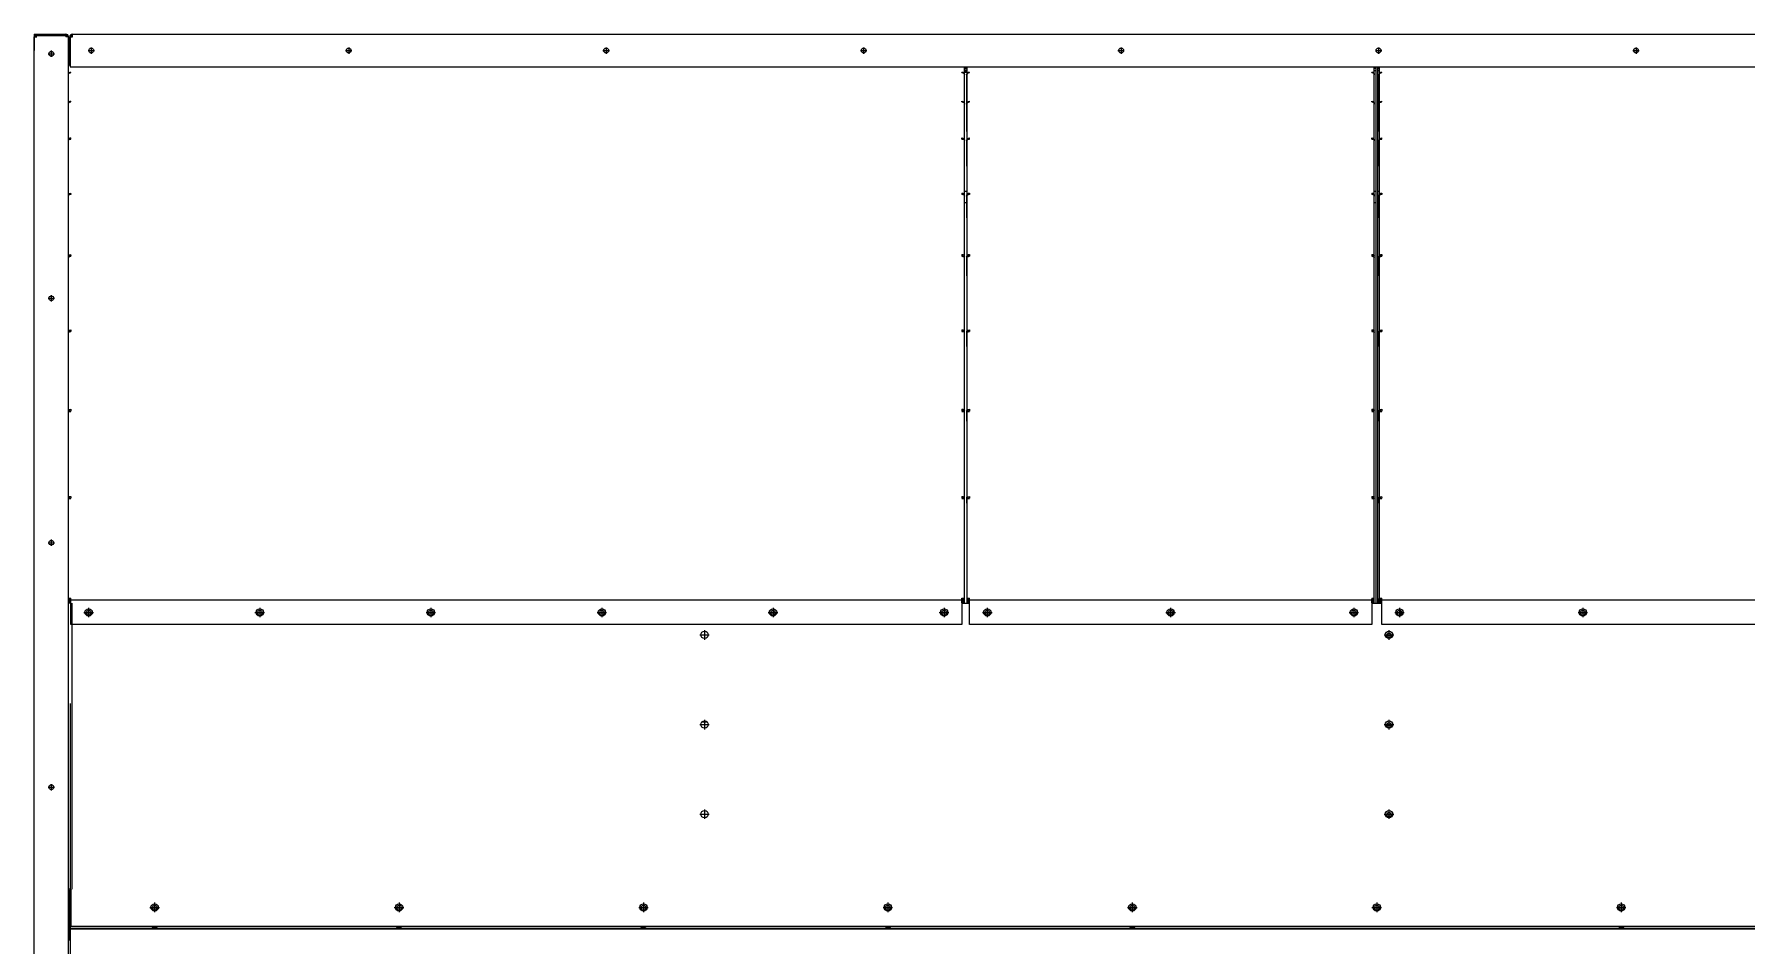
# Model space of a CAD drawing. Header units: millimetres. Extents: x -17070 to 45188, y -291348 to 34911.
# Drawn here: x 34723 to 36825, y 23780 to 24899 of the extents above; entities that cross this region are included whole.
import ezdxf

# ---------------------------------------------------------------- set-up
doc = ezdxf.new("R2010")
doc.units = ezdxf.units.MM

# ---------------------------------------------------------------- blocks, each defined once
blk = doc.blocks.new('2')
at = {"color": 7, "lineweight": 20, "ltscale": 0.280701}
for p, q in [((34723.2, 24898.8), (34723.2, 24897.2)), ((34723.2, 24898.8), (34762.1, 24898.8)), ((34723.2, 24897.2), (34762.1, 24897.2)), ((34723.2, 24897.2), (34723.2, 24878.8)), ((34723.2, 24895.7), (34726.3, 24895.7)), ((34723.2, 21853.9), (34723.2, 24895.7)), ((34762.1, 24898.8), (34762.1, 24895.7)), ((34763.2, 24896.8), (34762.1, 24896.8)), ((34765.2, 24895.7), (34762.1, 24895.7)), ((34765.2, 24200.7), (34765.2, 24895.7)), ((34765.2, 21853.9), (34765.2, 24895.7)), ((34767.2, 24895.4), (34766.7, 24895.4)), ((34766.7, 24895.4), (34766.7, 24861.9)), ((34767.2, 24895.7), (34767.2, 24858.8)), ((34767.2, 24895.7), (34770.3, 24895.7)), ((34770.3, 24898.8), (34770.1, 24898.8)), ((34770.1, 24895.7), (34770.1, 24897.2)), ((34770.3, 24895.7), (34770.3, 24898.8)), ((34770.3, 24898.8), (37976.1, 24898.8)), ((34740.3, 24874.8), (34748.1, 24874.8)), ((34744.2, 24878.7), (34744.2, 24870.9)), ((34789.3, 24878.8), (34797.1, 24878.8)), ((34793.2, 24882.7), (34793.2, 24874.9)), ((35105.3, 24878.8), (35113.1, 24878.8)), ((35109.2, 24882.7), (35109.2, 24874.9)), ((35421.3, 24878.8), (35429.1, 24878.8)), ((35425.2, 24882.7), (35425.2, 24874.9)), ((35737.3, 24878.8), (35745.1, 24878.8)), ((35741.2, 24882.7), (35741.2, 24874.9)), ((36053.3, 24878.8), (36061.1, 24878.8)), ((36057.2, 24882.7), (36057.2, 24874.9)), ((36369.3, 24878.8), (36377.1, 24878.8)), ((36373.2, 24882.7), (36373.2, 24874.9)), ((36685.3, 24878.8), (36693.1, 24878.8)), ((36689.2, 24882.7), (36689.2, 24874.9)), ((34767.2, 24858.8), (37979.2, 24858.8)), ((34768.1, 24851.8), (34768.1, 24852.4)), ((35861.9, 24851.8), (35861.9, 24852.4)), ((35864.9, 24849.3), (35865, 24849.3)), ((35865, 24849.3), (35865, 24858.8)), ((35868, 24856.8), (35865, 24856.8)), ((35865, 24855.3), (35868, 24855.3)), ((35865, 24853.7), (35868, 24853.7)), ((35865, 24852.1), (35868, 24852.1)), ((35865, 24848.9), (35865, 24849.3)), ((35865, 24813.7), (35865, 24848.8)), ((35868, 24858.8), (35868, 24849.3)), ((35868, 24849.3), (35868, 24849.3)), ((35868, 24779.4), (35868, 24849.3)), ((35868, 24848.8), (35868, 24813.7)), ((35871.1, 24851.8), (35871.1, 24852.4)), ((36364.9, 24851.8), (36364.9, 24852.4)), ((36367.9, 24849.3), (36368, 24849.3)), ((36368, 24849.3), (36368, 24858.8)), ((36370, 24856.8), (36368, 24856.8)), ((36370, 24853.7), (36368, 24853.7)), ((36368, 24848.9), (36368, 24849.3)), ((36368, 24813.7), (36368, 24848.8)), ((36370, 24858.8), (36370, 24200.7)), ((36372, 24858.8), (36372, 24200.7)), ((36374, 24856.8), (36372, 24856.8)), ((36374, 24853.7), (36372.2, 24853.7)), ((36374, 24856.4), (36373.5, 24856.4)), ((36374, 24854.4), (36373.5, 24854.4)), ((36374, 24858.8), (36374, 24849.3)), ((36374, 24849.3), (36374, 24849.3)), ((36374, 24813), (36374, 24849.3)), ((36374, 24848.8), (36374, 24813.7)), ((36377.1, 24851.8), (36377.1, 24852.4)), ((34768.1, 24815.8), (34768.1, 24816.7)), ((35861.9, 24815.8), (35861.9, 24816.7)), ((35864.9, 24813.7), (35865, 24813.7)), ((35865, 24813), (35865, 24813.7)), ((35865, 24768.8), (35865, 24813)), ((35868.1, 24813.7), (35868, 24813.7)), ((35868, 24813), (35868, 24768.8)), ((35871.1, 24815.8), (35871.1, 24816.7)), ((36364.9, 24815.8), (36364.9, 24816.7)), ((36367.9, 24813.7), (36368, 24813.7)), ((36368, 24813), (36368, 24813.7)), ((36368, 24768.8), (36368, 24813)), ((36374.1, 24813.7), (36374, 24813.7)), ((36374, 24779.4), (36374, 24813.7)), ((36374, 24813), (36374, 24768.8)), ((36377.1, 24815.8), (36377.1, 24816.7)), ((34765.3, 24768.8), (34765.2, 24768.8)), ((34768.1, 24770.2), (34768.1, 24771.6)), ((35861.9, 24770.2), (35861.9, 24771.6)), ((35864.7, 24768.8), (35865, 24768.8)), ((35865, 24767.8), (35865, 24768.8)), ((35865, 24701.4), (35865, 24767.8)), ((35868.3, 24768.8), (35868, 24768.8)), ((35868, 24737), (35868, 24768.8)), ((35868, 24767.8), (35868, 24701.4)), ((35871.1, 24770.2), (35871.1, 24771.6)), ((36364.9, 24770.2), (36364.9, 24771.6)), ((36367.7, 24768.8), (36368, 24768.8)), ((36368, 24767.8), (36368, 24768.8)), ((36368, 24701.4), (36368, 24767.8)), ((36374.3, 24768.8), (36374, 24768.8)), ((36374, 24737), (36374, 24768.8)), ((36374, 24767.8), (36374, 24701.4)), ((36377.1, 24770.8), (36377.1, 24771.6)), ((36377.1, 24770.2), (36377.1, 24770.8)), ((34765.5, 24701.4), (34765.2, 24701.4)), ((34768.1, 24703), (34768.1, 24703.8)), ((34768.1, 24703), (34768.1, 24702.3)), ((35861.9, 24703.8), (35861.9, 24702.3)), ((35864.4, 24701.4), (35865, 24701.4)), ((35865, 24706.1), (35868, 24706.1)), ((35865, 24700.1), (35865, 24701.4)), ((35865, 24626.3), (35865, 24700.1)), ((35868.5, 24701.4), (35868, 24701.4)), ((35868, 24673.4), (35868, 24701.4)), ((35868, 24700.1), (35868, 24626.3)), ((35871.1, 24703.8), (35871.1, 24702.3)), ((36364.9, 24703.8), (36364.9, 24702.3)), ((36367.4, 24701.4), (36368, 24701.4)), ((36368, 24706.1), (36370, 24706.1)), ((36368, 24700.1), (36368, 24701.4)), ((36368, 24626.3), (36368, 24700.1)), ((36372, 24706.1), (36374, 24706.1)), ((36374.5, 24701.4), (36374, 24701.4)), ((36374, 24673.4), (36374, 24701.4)), ((36374, 24700.1), (36374, 24626.3)), ((36377.1, 24703.8), (36377.1, 24702.3)), ((35868, 24691.8), (35865, 24691.8)), ((36370, 24691.8), (36368, 24691.8)), ((36374, 24691.8), (36372, 24691.8)), ((34766.6, 24626.3), (34765.2, 24626.3)), ((34766.6, 24626.2), (34766.6, 24626.3)), ((34768.1, 24627.3), (34768.1, 24628.5)), ((34768.1, 24627.3), (34768.1, 24626.4)), ((35861.9, 24628.5), (35861.9, 24626.4)), ((35863.4, 24626.2), (35863.4, 24626.3)), ((35863.4, 24626.3), (35865, 24626.3)), ((35865, 24624.7), (35865, 24626.3)), ((35865, 24534.3), (35865, 24624.7)), ((35869.6, 24626.3), (35868, 24626.3)), ((35868, 24602.5), (35868, 24626.3)), ((35868, 24624.7), (35868, 24534.3)), ((35869.6, 24626.2), (35869.6, 24626.3)), ((35871.1, 24628.5), (35871.1, 24626.4)), ((36364.9, 24628.5), (36364.9, 24626.4)), ((36366.4, 24626.3), (36368, 24626.3)), ((36366.4, 24626.2), (36366.4, 24626.3)), ((36368, 24624.7), (36368, 24626.3)), ((36368, 24534.3), (36368, 24624.7)), ((36375.6, 24626.3), (36374, 24626.3)), ((36374, 24602.5), (36374, 24626.3)), ((36374, 24624.7), (36374, 24534.3)), ((36375.6, 24626.2), (36375.6, 24626.3)), ((36377.1, 24628.5), (36377.1, 24626.4)), ((34740.3, 24574.8), (34748.1, 24574.8)), ((34744.2, 24578.7), (34744.2, 24570.9)), ((34766.6, 24534.3), (34765.2, 24534.3)), ((34766.6, 24533.8), (34766.6, 24534.3)), ((34768.1, 24536), (34768.1, 24534)), ((35861.9, 24536), (35861.9, 24534)), ((35863.4, 24533.8), (35863.4, 24534.3)), ((35863.4, 24534.3), (35865, 24534.3)), ((35865, 24532.6), (35865, 24534.3)), ((35865, 24437.2), (35865, 24532.6)), ((35869.6, 24534.3), (35868, 24534.3)), ((35868, 24515.6), (35868, 24534.3)), ((35868, 24532.6), (35868, 24437.2)), ((35869.6, 24533.8), (35869.6, 24534.3)), ((35871.1, 24536), (35871.1, 24534)), ((36364.9, 24536), (36364.9, 24534)), ((36366.4, 24534.3), (36368, 24534.3)), ((36366.4, 24533.8), (36366.4, 24534.3)), ((36368, 24532.6), (36368, 24534.3)), ((36368, 24437.2), (36368, 24532.6)), ((36375.6, 24534.3), (36374, 24534.3)), ((36374, 24515.6), (36374, 24534.3)), ((36374, 24532.6), (36374, 24437.2)), ((36375.6, 24533.8), (36375.6, 24534.3)), ((36377.1, 24536), (36377.1, 24534)), ((34766.6, 24437.2), (34765.2, 24437.2)), ((34766.6, 24436), (34766.6, 24437.2)), ((34768.1, 24438.6), (34768.1, 24436.1)), ((35861.9, 24438.6), (35861.9, 24436.1)), ((35863.4, 24436), (35863.4, 24437.2)), ((35863.4, 24437.2), (35865, 24437.2)), ((35865, 24435.3), (35865, 24437.2)), ((35865, 24330.8), (35865, 24435.3)), ((35869.6, 24437.2), (35868, 24437.2)), ((35868, 24424), (35868, 24437.2)), ((35868, 24435.3), (35868, 24330.8)), ((35869.6, 24436), (35869.6, 24437.2)), ((35871.1, 24438.6), (35871.1, 24436.1)), ((36364.9, 24438.6), (36364.9, 24436.1)), ((36366.4, 24437.2), (36368, 24437.2)), ((36366.4, 24436), (36366.4, 24437.2)), ((36368, 24435.3), (36368, 24437.2)), ((36368, 24330.8), (36368, 24435.3)), ((36375.6, 24437.2), (36374, 24437.2)), ((36374, 24424), (36374, 24437.2)), ((36374, 24435.3), (36374, 24330.8)), ((36375.6, 24436), (36375.6, 24437.2)), ((36377.1, 24438.6), (36377.1, 24436.1)), ((34766.6, 24330.8), (34765.2, 24330.8)), ((34766.6, 24329.2), (34766.6, 24330.8)), ((34768.1, 24331.5), (34768.1, 24329.3)), ((35861.9, 24331.5), (35861.9, 24329.3)), ((35863.4, 24329.2), (35863.4, 24330.8)), ((35863.4, 24330.8), (35865, 24330.8)), ((35865, 24328.8), (35865, 24330.8)), ((35865, 24206.3), (35865, 24328.8)), ((35869.6, 24330.8), (35868, 24330.8)), ((35868, 24323.5), (35868, 24330.8)), ((35868, 24328.8), (35868, 24206.3)), ((35869.6, 24329.2), (35869.6, 24330.8)), ((35871.1, 24331.5), (35871.1, 24329.3)), ((36364.9, 24331.5), (36364.9, 24329.3)), ((36366.4, 24330.8), (36368, 24330.8)), ((36366.4, 24329.2), (36366.4, 24330.8)), ((36368, 24328.8), (36368, 24330.8)), ((36368, 24206.3), (36368, 24328.8)), ((36375.6, 24330.8), (36374, 24330.8)), ((36374, 24323.5), (36374, 24330.8)), ((36374, 24328.8), (36374, 24206.3)), ((36375.6, 24329.2), (36375.6, 24330.8)), ((36377.1, 24330.2), (36377.1, 24331.5)), ((36377.1, 24330.2), (36377.1, 24329.3)), ((34744.2, 24278.7), (34744.2, 24270.9)), ((34740.3, 24274.8), (34748.1, 24274.8)), ((34768.1, 24200.7), (34765, 24200.7)), ((34766.6, 24200.7), (34765.2, 24200.7)), ((34766.6, 24200.7), (34766.6, 24206.3)), ((34768.1, 24174.3), (34768.1, 24206.8)), ((35861.9, 24204.3), (34768.1, 24204.3)), ((34769.5, 24200.7), (34769.5, 23849.8)), ((34790, 24195.1), (34790, 24183.4)), ((35000, 24195.1), (35000, 24183.4)), ((35210, 24195.1), (35210, 24183.4)), ((35420, 24195.1), (35420, 24183.4)), ((35630, 24195.1), (35630, 24183.4)), ((35840, 24195.1), (35840, 24183.4)), ((35861.9, 24201.2), (35861.9, 24206.8)), ((35861.9, 24201.2), (35861.9, 24174.3)), ((35861.9, 24200.7), (35871.1, 24200.7)), ((35863.4, 24200.7), (35863.4, 24206.3)), ((35863.4, 24200.7), (35865, 24200.7)), ((35865, 24200.7), (35865, 24206.3)), ((35868, 24206.3), (35868, 24200.7)), ((35869.6, 24200.7), (35868, 24200.7)), ((35869.6, 24200.7), (35869.6, 24206.3)), ((35871.1, 24174.3), (35871.1, 24206.8)), ((36364.9, 24204.3), (35871.1, 24204.3)), ((35893, 24195.1), (35893, 24183.4)), ((36118, 24195.1), (36118, 24183.4)), ((36343, 24195.1), (36343, 24183.4)), ((36364.9, 24206.8), (36364.9, 24205.6)), ((36364.9, 24201.2), (36364.9, 24205.6)), ((36364.9, 24201.2), (36364.9, 24174.3)), ((36364.9, 24200.7), (36377.1, 24200.7)), ((36366.4, 24200.7), (36366.4, 24206.3)), ((36366.4, 24200.7), (36368, 24200.7)), ((36368, 24200.7), (36368, 24206.3)), ((36368, 24200.7), (36368, 24200.7)), ((36374, 24200.7), (36374, 24206.3)), ((36375.6, 24200.7), (36374, 24200.7)), ((36374, 24200.7), (36374, 24200.7)), ((36375.6, 24200.7), (36375.6, 24206.3)), ((36377.1, 24201.2), (36377.1, 24206.8)), ((36870.9, 24204.3), (36377.1, 24204.3)), ((36377.1, 24174.3), (36377.1, 24201.2)), ((36399, 24195.1), (36399, 24183.4)), ((36624, 24195.1), (36624, 24183.4)), ((35861.9, 24174.3), (34768.1, 24174.3)), ((34784.1, 24189.3), (34795.8, 24189.3)), ((34786.1, 24188.7), (34793.9, 24188.7)), ((34994.1, 24189.3), (35005.8, 24189.3)), ((34996.1, 24188.7), (35003.9, 24188.7)), ((35204.1, 24189.3), (35215.8, 24189.3)), ((35206.1, 24188.7), (35213.9, 24188.7)), ((35414.1, 24189.3), (35425.8, 24189.3)), ((35416.1, 24188.7), (35423.9, 24188.7)), ((35624.1, 24189.3), (35635.8, 24189.3)), ((35626.1, 24188.7), (35633.9, 24188.7)), ((35834.1, 24189.3), (35845.8, 24189.3)), ((35836.1, 24188.7), (35843.9, 24188.7)), ((36364.9, 24174.3), (35871.1, 24174.3)), ((35887.1, 24189.3), (35898.8, 24189.3)), ((35889.1, 24188.7), (35896.9, 24188.7)), ((36112.1, 24189.3), (36123.8, 24189.3)), ((36114.1, 24188.7), (36121.9, 24188.7)), ((36337.1, 24189.3), (36348.8, 24189.3)), ((36339.1, 24188.7), (36346.9, 24188.7)), ((36870.9, 24174.3), (36377.1, 24174.3)), ((36393.1, 24189.3), (36404.8, 24189.3)), ((36395.1, 24188.7), (36402.9, 24188.7)), ((36400, 24191.5), (36400, 24185.9)), ((36618.1, 24189.3), (36629.8, 24189.3)), ((36620.1, 24188.7), (36627.9, 24188.7)), ((35540.1, 24161.7), (35551.8, 24161.7)), ((35546, 24167.5), (35546, 24155.8)), ((36380.1, 24161.7), (36391.8, 24161.7)), ((36382.1, 24161), (36389.9, 24161)), ((36386, 24167.5), (36386, 24155.8)), ((34767.2, 24077.4), (34767.2, 23668.9)), ((35540.1, 24051.7), (35551.8, 24051.7)), ((35549.4, 24054.7), (35542.6, 24054.7)), ((35546, 24057.5), (35546, 24045.8)), ((36380.1, 24051.7), (36391.8, 24051.7)), ((36382.1, 24051), (36389.9, 24051)), ((36386, 24057.5), (36386, 24045.8)), ((34740.3, 23974.8), (34748.1, 23974.8)), ((34744.2, 23978.7), (34744.2, 23970.9)), ((35540.1, 23941.7), (35551.8, 23941.7)), ((35546, 23947.5), (35546, 23935.8)), ((36380.1, 23941.7), (36391.8, 23941.7)), ((36382.1, 23941), (36389.9, 23941)), ((36386, 23947.5), (36386, 23935.8)), ((34768.1, 23849.8), (34765, 23849.8)), ((34765.2, 21853.9), (34765.2, 23849.8)), ((34768.1, 23847.8), (34765.2, 23847.8)), ((34765.4, 23846.2), (34765.2, 23846.2)), ((34765.2, 23844.7), (34768.1, 23844.7)), ((34766.6, 23805.8), (34766.6, 23844.7)), ((34768.1, 23845.7), (34767, 23845.7)), ((34767.2, 23847.8), (34767.2, 23849.8)), ((34768.1, 23849.8), (34768.1, 23806.9)), ((34768.1, 23847.8), (34768.1, 23844.7)), ((34768.1, 23846.2), (34768.1, 23846.2)), ((34865.1, 23827.3), (34876.8, 23827.3)), ((34867.1, 23826.8), (34874.9, 23826.8)), ((34871, 23833.1), (34871, 23821.4)), ((35165.1, 23827.3), (35176.8, 23827.3)), ((35167.1, 23826.8), (35174.9, 23826.8)), ((35171, 23833.1), (35171, 23821.4)), ((35465.1, 23827.3), (35476.8, 23827.3)), ((35467.1, 23826.8), (35474.9, 23826.8)), ((35471, 23833.1), (35471, 23821.4)), ((35765.1, 23827.3), (35776.8, 23827.3)), ((35767.1, 23826.8), (35774.9, 23826.8)), ((35771, 23833.1), (35771, 23821.4)), ((36065.1, 23827.3), (36076.8, 23827.3)), ((36067.1, 23826.8), (36074.9, 23826.8)), ((36071, 23833.1), (36071, 23821.4)), ((36365.1, 23827.3), (36376.8, 23827.3)), ((36367.1, 23826.8), (36374.9, 23826.8)), ((36371, 23833.1), (36371, 23821.4)), ((36665.1, 23827.3), (36676.8, 23827.3)), ((36667.1, 23826.8), (36674.9, 23826.8)), ((36671, 23833.1), (36671, 23821.4)), ((34765.2, 23805.8), (34768.1, 23805.8)), ((34766.6, 23805.8), (34766.6, 23787.4)), ((34766.6, 23801.9), (37975.4, 23801.9)), ((34766.6, 23800.9), (37975.4, 23800.9)), ((34766.6, 23788.5), (34766.6, 23800.9)), ((34768.1, 23808.9), (34768.1, 23803.8)), ((37973.9, 23803.8), (34768.1, 23803.8)), ((34765.2, 23787.4), (34766.6, 23787.4))]:
    blk.add_line(p, q, dxfattribs=at)
for centre, radius in [((34744.2, 24874.8), 3), ((34793.2, 24878.8), 3), ((35109.2, 24878.8), 3), ((35425.2, 24878.8), 3), ((35741.2, 24878.8), 3), ((36057.2, 24878.8), 3), ((36373.2, 24878.8), 3), ((36689.2, 24878.8), 3), ((34744.2, 24574.8), 3), ((34744.2, 24274.8), 3), ((34790, 24189.3), 4.5), ((35000, 24189.3), 4.5), ((35210, 24189.3), 4.5), ((35420, 24189.3), 4.5), ((35630, 24189.3), 4.5), ((35840, 24189.3), 4.5), ((35893, 24189.3), 4.5), ((36118, 24189.3), 4.5), ((36343, 24189.3), 4.5), ((36399, 24189.3), 4.5), ((36624, 24189.3), 4.5), ((34790, 24188.7), 3), ((35000, 24188.7), 3), ((35210, 24188.7), 3), ((35420, 24188.7), 3), ((35630, 24188.7), 3), ((35840, 24188.7), 3), ((35893, 24188.7), 3), ((36118, 24188.7), 3), ((36343, 24188.7), 3), ((36399, 24188.7), 3), ((36624, 24188.7), 3), ((35546, 24161.7), 4.5), ((36386, 24161.7), 4.5), ((36386, 24161), 3), ((35546, 24051.7), 4.5), ((36386, 24051.7), 4.5), ((36386, 24051), 3), ((34744.2, 23974.8), 3), ((35546, 23941.7), 4.5), ((36386, 23941.7), 4.5), ((36386, 23941), 3), ((34871, 23827.3), 4.5), ((34871, 23826.8), 3), ((35171, 23827.3), 4.5), ((35171, 23826.8), 3), ((35471, 23827.3), 4.5), ((35471, 23826.8), 3), ((35771, 23827.3), 4.5), ((35771, 23826.8), 3), ((36071, 23827.3), 4.5), ((36071, 23826.8), 3), ((36371, 23827.3), 4.5), ((36371, 23826.8), 3), ((36671, 23827.3), 4.5), ((36671, 23826.8), 3)]:
    blk.add_circle(centre, radius, dxfattribs=at)
for centre, radius, start, end in [((34762.1, 24895.7), 3.1, 0, 90), ((34762.1, 24895.7), 1.5, 0, 90), ((34770.1, 24895.4), 3.4, 90, 180), ((34770.3, 24895.7), 3.1, 90, 180), ((34770.3, 24895.7), 1.5, 90, 180), ((34770.1, 24895.4), 1.4, 90, 155.397), ((34770.1, 24862.2), 3.4, 180, 180.1813), ((36373.5, 24852.9), 3.5, 179.5981, 180), ((36373.5, 24852.9), 3.5, 90, 115.3768), ((36373.5, 24852.9), 1.5, 90, 179.3935), ((35871.1, 24664), 3.1, 179.1767, 180), ((36377.1, 24664), 3.1, 179.1767, 180), ((34726.6, 24512.2), 3.4, 180, 180.1768), ((35871.1, 24441.1), 3.1, 179.2796, 180), ((36377.1, 24441.1), 3.1, 179.2796, 180), ((34768.1, 23844.7), 3.1, 90, 156.6149), ((34768.1, 23844.7), 1.5, 90, 180)]:
    blk.add_arc(centre, radius, start, end, dxfattribs=at)
at = {"color": 7, "lineweight": 20, "ltscale": 0.280701, "extrusion": (0, 0, -1)}
for centre, major_axis, ratio, start_param, end_param in [((34768.1, 24859.1), (-3.1, 0), 1, 0.4085, 1.294748), ((34768.1, 24859), (3.1, 0), 0.995898, 3.550086, 4.43633), ((34768.1, 24849.3), (3.1, 0), 0.995898, 3.550026, 4.712389), ((34768.1, 24848.8), (3.1, 0), 0.945441, 3.549953, 4.712389), ((35861.9, 24849.3), (-3.1, 0), 0.995898, 1.570796, 3.141593), ((35861.9, 24848.8), (-3.1, 0), 0.945441, 1.570796, 3.141593), ((35871.1, 24849.3), (3.1, 0), 0.995898, 3.141593, 4.712389), ((35871.1, 24848.8), (3.1, 0), 0.945441, 3.141593, 4.712389), ((36364.9, 24849.3), (-3.1, 0), 0.995898, 1.570796, 3.141593), ((36364.9, 24848.8), (-3.1, 0), 0.945441, 1.570796, 3.141593), ((36377.1, 24849.3), (3.1, 0), 0.995898, 3.141593, 4.712389), ((36377.1, 24848.8), (3.1, 0), 0.945441, 3.141593, 4.712389), ((34768.1, 24813.7), (3.1, 0), 0.945441, 3.549897, 4.712389), ((34768.1, 24813), (3.1, 0), 0.911987, 3.549844, 4.712389), ((35861.9, 24813.7), (-3.1, 0), 0.945441, 1.570796, 3.141593), ((35861.9, 24813), (-3.1, 0), 0.911987, 1.570796, 3.141593), ((35871.1, 24813.7), (3.1, 0), 0.945441, 3.141593, 4.712389), ((35871.1, 24813), (3.1, 0), 0.911987, 3.141593, 4.712389), ((36364.9, 24813.7), (-3.1, 0), 0.945441, 1.570796, 3.141593), ((36364.9, 24813), (-3.1, 0), 0.911987, 1.570796, 3.141593), ((36377.1, 24813.7), (3.1, 0), 0.945441, 3.141593, 4.712389), ((36377.1, 24813), (3.1, 0), 0.911987, 3.141593, 4.712389), ((34768.1, 24768.8), (3.1, 0), 0.911987, 3.54979, 4.712389), ((34768.1, 24767.8), (3.1, 0), 0.787572, 3.549562, 4.712389), ((35861.9, 24768.8), (-3.1, 0), 0.911987, 1.570796, 3.141593), ((35861.9, 24767.8), (-3.1, 0), 0.787572, 1.570796, 3.141593), ((35871.1, 24768.8), (3.1, 0), 0.911987, 3.141593, 4.712389), ((35871.1, 24767.8), (3.1, 0), 0.787572, 3.141593, 4.712389), ((36364.9, 24768.8), (-3.1, 0), 0.911987, 1.570796, 3.141593), ((36364.9, 24767.8), (-3.1, 0), 0.787572, 1.570796, 3.141593), ((36377.1, 24768.8), (3.1, 0), 0.911987, 3.141593, 4.712389), ((36377.1, 24767.8), (3.1, 0), 0.787572, 3.141593, 4.712389), ((34768.1, 24701.4), (3.1, 0), 0.787572, 3.549516, 4.712389), ((34768.1, 24700.1), (3.1, 0), 0.728422, 3.549386, 4.712389), ((34768.1, 24701.4), (1.5, 0), 0.787572, 3.897536, 4.712389), ((35861.9, 24701.4), (-3.1, 0), 0.787572, 1.570796, 3.141593), ((35861.9, 24701.4), (-1.5, 0), 0.787572, 1.570796, 2.385648), ((35861.9, 24700.1), (-3.1, 0), 0.728422, 1.570796, 3.141593), ((35871.1, 24701.4), (3.1, 0), 0.787572, 3.141593, 4.712389), ((35871.1, 24700.1), (3.1, 0), 0.728422, 3.141593, 4.712389), ((35871.1, 24701.4), (1.5, 0), 0.787572, 3.897536, 4.712389), ((36364.9, 24701.4), (-3.1, 0), 0.787572, 1.570796, 3.141593), ((36364.9, 24701.4), (-1.5, 0), 0.787572, 1.570796, 2.385648), ((36364.9, 24700.1), (-3.1, 0), 0.728422, 1.570796, 3.141593), ((36377.1, 24701.4), (3.1, 0), 0.787572, 3.141593, 4.712389), ((36377.1, 24700.1), (3.1, 0), 0.728422, 3.141593, 4.712389), ((36377.1, 24701.4), (1.5, 0), 0.787572, 3.897536, 4.712389), ((35871.1, 24663.9), (3.1, 0), 0.99655, 3.141593, 3.150933), ((35871.1, 24663.8), (3.1, 0), 0.977239, 3.141593, 3.155902), ((35871.1, 24658.8), (3.1, 0), 0.968276, 3.141593, 3.146662), ((36377.1, 24663.9), (3.1, 0), 0.99655, 3.141593, 3.150933), ((36377.1, 24663.8), (3.1, 0), 0.977239, 3.141593, 3.155902), ((36377.1, 24658.8), (3.1, 0), 0.968276, 3.141593, 3.146662), ((35871.1, 24643.8), (3.1, 0), 0.944147, 3.141593, 3.146652), ((35871.1, 24636.7), (3.1, 0), 0.977239, 3.141593, 3.15435), ((35871.1, 24636), (3.1, 0), 0.850543, 3.141593, 3.154108), ((36377.1, 24643.8), (3.1, 0), 0.944147, 3.141593, 3.146652), ((36377.1, 24636.7), (3.1, 0), 0.977239, 3.141593, 3.15435), ((36377.1, 24636), (3.1, 0), 0.850543, 3.141593, 3.154108), ((34768.1, 24626.3), (3.1, 0), 0.728422, 3.549343, 4.712389), ((34768.1, 24624.7), (3.1, 0), 0.543645, 3.549739, 4.712389), ((34768.1, 24626.3), (1.5, 0), 0.728422, 3.141593, 4.712389), ((35861.9, 24626.3), (-3.1, 0), 0.728422, 1.570796, 3.141593), ((35861.9, 24626.3), (-1.5, 0), 0.728422, 1.570796, 3.141593), ((35861.9, 24624.7), (-3.1, 0), 0.543645, 1.570796, 3.141593), ((35871.1, 24626.3), (3.1, 0), 0.728422, 3.141593, 4.712389), ((35871.1, 24624.7), (3.1, 0), 0.543645, 3.141593, 4.712389), ((35871.1, 24624), (3.1, 0), 0.875044, 3.141593, 3.146612), ((35871.1, 24626.3), (1.5, 0), 0.728422, 3.141593, 4.712389), ((36364.9, 24626.3), (-3.1, 0), 0.728422, 1.570796, 3.141593), ((36364.9, 24626.3), (-1.5, 0), 0.728422, 1.570796, 3.141593), ((36364.9, 24624.7), (-3.1, 0), 0.543645, 1.570796, 3.141593), ((36377.1, 24626.3), (3.1, 0), 0.728422, 3.141593, 4.712389), ((36377.1, 24624.7), (3.1, 0), 0.543645, 3.141593, 4.712389), ((36377.1, 24624), (3.1, 0), 0.875044, 3.141593, 3.146612), ((36377.1, 24626.3), (1.5, 0), 0.728422, 3.141593, 4.712389), ((36377.1, 24595.1), (3.1, 0), 0.87462, 3.141593, 3.144997), ((35871.1, 24568.9), (3.1, 0), 0.850543, 3.141593, 3.153017), ((35871.1, 24567.6), (3.1, 0), 0.719619, 3.141593, 3.152646), ((36377.1, 24568.9), (3.1, 0), 0.850543, 3.141593, 3.153017), ((36377.1, 24567.6), (3.1, 0), 0.719619, 3.141593, 3.152646), ((34768.1, 24534.3), (3.1, 0), 0.543645, 3.549739, 4.712389), ((34768.1, 24532.6), (3.1, 0), 0.465261, 3.549739, 4.712389), ((34768.1, 24534.3), (1.5, 0), 0.543645, 3.141593, 4.712389), ((35861.9, 24534.3), (-3.1, 0), 0.543645, 1.570796, 3.141593), ((35861.9, 24534.3), (-1.5, 0), 0.543645, 1.570796, 3.141593), ((35861.9, 24532.6), (-3.1, 0), 0.465261, 1.570796, 3.141593), ((35871.1, 24534.3), (3.1, 0), 0.543645, 3.141593, 4.712389), ((35871.1, 24532.6), (3.1, 0), 0.465261, 3.141593, 4.712389), ((35871.1, 24534.3), (1.5, 0), 0.543645, 3.141593, 4.712389), ((36364.9, 24534.3), (-3.1, 0), 0.543645, 1.570796, 3.141593), ((36364.9, 24534.3), (-1.5, 0), 0.543645, 1.570796, 3.141593), ((36364.9, 24532.6), (-3.1, 0), 0.465261, 1.570796, 3.141593), ((36377.1, 24534.3), (3.1, 0), 0.543645, 3.141593, 4.712389), ((36377.1, 24532.6), (3.1, 0), 0.465261, 3.141593, 4.712389), ((36377.1, 24534.3), (1.5, 0), 0.543645, 3.141593, 4.712389), ((35871.1, 24479.1), (3.1, 0), 0.719619, 3.141593, 3.146386), ((35871.1, 24477.5), (3.1, 0), 0.446847, 3.141593, 3.150121), ((36377.1, 24479.1), (3.1, 0), 0.719619, 3.141593, 3.151845), ((36377.1, 24477.5), (3.1, 0), 0.446847, 3.141593, 3.150121), ((34768.1, 24437.2), (3.1, 0), 0.465261, 3.54974, 4.712389), ((34768.1, 24435.3), (3.1, 0), 0.240313, 3.54974, 4.712389), ((34768.1, 24437.2), (1.5, 0), 0.465261, 3.141593, 4.712389), ((35861.9, 24437.2), (-3.1, 0), 0.465261, 1.570796, 3.141593), ((35861.9, 24437.2), (-1.5, 0), 0.465261, 1.570796, 3.141593), ((35861.9, 24435.3), (-3.1, 0), 0.240313, 1.570796, 3.141593), ((35871.1, 24441), (-3.1, 0), 0.992634, 6.283185, 6.292467), ((35871.1, 24440.8), (-3.1, 0), 0.946894, 0, 0.012463), ((35871.1, 24437.2), (3.1, 0), 0.465261, 3.141593, 4.712389), ((35871.1, 24435.3), (3.1, 0), 0.240313, 3.141593, 4.712389), ((35871.1, 24429.9), (-3.1, 0), 0.929338, 6.283185, 6.289352), ((35871.1, 24437.2), (1.5, 0), 0.465261, 3.141593, 4.712389), ((36364.9, 24437.2), (-3.1, 0), 0.465261, 1.570796, 3.141593), ((36364.9, 24437.2), (-1.5, 0), 0.465261, 1.570796, 3.141593), ((36364.9, 24435.3), (-3.1, 0), 0.240313, 1.570796, 3.141593), ((36377.1, 24441), (-3.1, 0), 0.992634, 6.283185, 6.292467), ((36377.1, 24440.8), (-3.1, 0), 0.946894, 0, 0.012463), ((36377.1, 24437.2), (3.1, 0), 0.465261, 3.141593, 4.712389), ((36377.1, 24435.3), (3.1, 0), 0.240313, 3.141593, 4.712389), ((36377.1, 24429.9), (-3.1, 0), 0.929338, 6.283185, 6.289352), ((36377.1, 24437.2), (1.5, 0), 0.465261, 3.141593, 4.712389), ((35871.1, 24417.5), (-3.1, 0), 0.946894, 0, 0.011421), ((35871.1, 24416.6), (-3.1, 0), 0.817118, 0, 0.011141), ((36377.1, 24417.5), (-3.1, 0), 0.946894, 0, 0.011421), ((36377.1, 24416.6), (-3.1, 0), 0.817118, 0, 0.011141), ((35871.1, 24374.8), (-3.1, 0), 0.817118, 0, 0.010381), ((35871.1, 24373.4), (-3.1, 0), 0.588362, 6.283185, 6.292689), ((35871.1, 24363.3), (3.1, 0), 0.446847, 3.141593, 3.149773), ((35871.1, 24361.5), (3.1, 0), 0.246895, 3.141593, 3.146321), ((36377.1, 24374.8), (-3.1, 0), 0.817118, 0, 0.010381), ((36377.1, 24373.4), (-3.1, 0), 0.588362, 0, 0.009503), ((36377.1, 24363.3), (3.1, 0), 0.446847, 3.141593, 3.149773), ((36377.1, 24361.5), (3.1, 0), 0.246895, 3.141593, 3.146321), ((35871.1, 24353.5), (-3.1, 0), 0.737277, 6.283185, 6.288433), ((36377.1, 24353.5), (-3.1, 0), 0.737277, 6.283185, 6.288433), ((34768.1, 24330.8), (3.1, 0), 0.240313, 3.54974, 4.712389), ((34768.1, 24328.8), (3.1, 0), 0.151261, 3.54974, 4.712389), ((34768.1, 24330.8), (1.5, 0), 0.240313, 3.141593, 4.712389), ((35861.9, 24330.8), (-3.1, 0), 0.240313, 1.570796, 3.141593), ((35861.9, 24330.8), (-1.5, 0), 0.240313, 1.570796, 3.141593), ((35861.9, 24328.8), (-3.1, 0), 0.151261, 1.570796, 3.141593), ((35871.1, 24330.8), (3.1, 0), 0.240313, 3.141593, 4.712389), ((35871.1, 24328.8), (3.1, 0), 0.151261, 3.141593, 4.712389), ((35871.1, 24330.8), (1.5, 0), 0.240313, 3.141593, 4.712389), ((36364.9, 24330.8), (-3.1, 0), 0.240313, 1.570796, 3.141593), ((36364.9, 24330.8), (-1.5, 0), 0.240313, 1.570796, 3.141593), ((36364.9, 24328.8), (-3.1, 0), 0.151261, 1.570796, 3.141593), ((36377.1, 24330.8), (3.1, 0), 0.240313, 3.141593, 4.712389), ((36377.1, 24328.8), (3.1, 0), 0.151261, 3.141593, 4.712389), ((36377.1, 24330.8), (1.5, 0), 0.240313, 3.141593, 4.712389), ((35871.1, 24314.7), (-3.1, 0), 0.588362, 6.283185, 6.292164), ((35871.1, 24313), (-3.1, 0), 0.335364, 6.283185, 6.289477), ((36377.1, 24314.7), (-3.1, 0), 0.588362, 0, 0.008978), ((36377.1, 24313), (-3.1, 0), 0.335364, 0, 0.006292), ((35871.1, 24258.7), (3.1, 0), 0.246895, 3.141593, 3.146203), ((36377.1, 24258.7), (3.1, 0), 0.246895, 3.141593, 3.146203), ((35871.1, 24244.7), (-3.1, 0), 0.335364, 6.283185, 6.293401), ((36377.1, 24244.7), (-3.1, 0), 0.335364, 0, 0.010216), ((34768.1, 24206.3), (3.1, 0), 0.151261, 3.54974, 4.712389), ((34768.1, 24206.3), (1.5, 0), 0.151261, 3.141593, 4.712389), ((35861.9, 24206.3), (-3.1, 0), 0.151261, 1.570796, 3.141593), ((35861.9, 24206.3), (-1.5, 0), 0.151261, 1.570796, 3.141593), ((35871.1, 24206.3), (3.1, 0), 0.151261, 3.141593, 4.712389), ((35871.1, 24206.3), (1.5, 0), 0.151261, 3.141593, 4.712389), ((36364.9, 24206.3), (-3.1, 0), 0.151261, 1.570796, 3.141593), ((36364.9, 24206.3), (-1.5, 0), 0.151261, 1.570796, 3.141593), ((36377.1, 24206.3), (3.1, 0), 0.151261, 3.141593, 4.712389), ((36377.1, 24206.3), (1.5, 0), 0.151261, 3.141593, 4.712389), ((34768.1, 23844.7), (1.5, 0), 0.681998, 3.181764, 4.712389), ((34871, 23801.7), (-3, 0), 0.681998, 0.110754, 3.030838), ((34871, 23800.6), (-3, 0), 0.681998, 0.75112, 2.390473), ((34871, 23799.1), (-4.5, 0), 0.681998, 7.481921, 8.226042), ((35171, 23801.7), (-3, 0), 0.681998, 0.110754, 3.030838), ((35171, 23800.6), (-3, 0), 0.681998, 0.75112, 2.390473), ((35171, 23799.1), (-4.5, 0), 0.681998, 7.481921, 8.226042), ((35471, 23801.7), (-3, 0), 0.681998, 0.110754, 3.030838), ((35471, 23800.6), (-3, 0), 0.681998, 0.75112, 2.390473), ((35471, 23799.1), (-4.5, 0), 0.681998, 7.481921, 8.226042), ((35771, 23801.7), (-3, 0), 0.681998, 0.110754, 3.030838), ((35771, 23800.6), (-3, 0), 0.681998, 0.75112, 2.390473), ((35771, 23799.1), (-4.5, 0), 0.681998, 7.481921, 8.226042), ((36071, 23801.7), (-3, 0), 0.681998, 0.110754, 3.030838), ((36071, 23800.6), (-3, 0), 0.681998, 0.75112, 2.390473), ((36071, 23799.1), (-4.5, 0), 0.681998, 7.481921, 8.226042), ((36671, 23801.7), (3, 0), 0.681998, 3.252347, 4.712389), ((36671, 23800.6), (3, 0), 0.681998, 3.892713, 4.712389), ((36671, 23799.1), (4.5, 0), 0.681998, 4.340329, 5.084449), ((36671, 23801.7), (-3, 0), 0.681998, 1.570796, 3.030838), ((36671, 23800.6), (-3, 0), 0.681998, 1.570796, 2.390473)]:
    blk.add_ellipse(centre, major_axis=major_axis, ratio=ratio, start_param=start_param, end_param=end_param, dxfattribs=at)

msp = doc.modelspace()

# ---------------------------------------------------------------- block references
msp.add_blockref('2', (0, 0))

doc.saveas('drawing.dxf')
